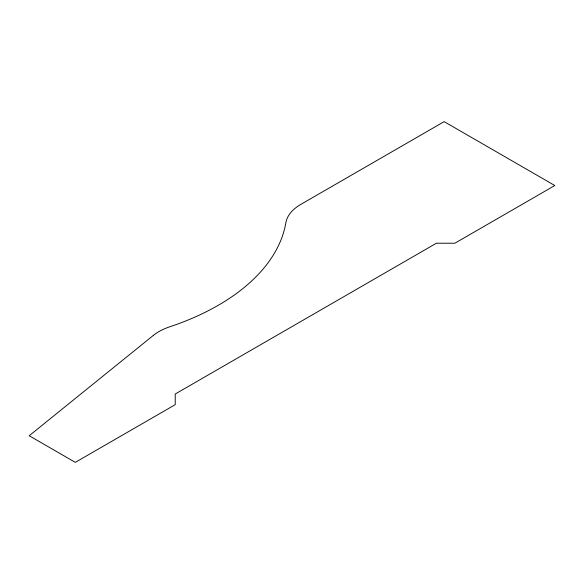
<?xml version="1.0" encoding="UTF-8"?>
<svg xmlns="http://www.w3.org/2000/svg" width="584" height="584" viewBox="0 0 584 584"><rect width="100%" height="100%" fill="white"/><g stroke="black" fill="none" stroke-linecap="round" stroke-linejoin="round"><path stroke-width="0.88" d="M153.358 335.391L29.2 435.737L75.307 462.36L175.229 404.668L175.229 394.017L436.43 243.214L454.878 243.214L554.8 185.522L444.147 121.64L300.891 204.349A52.166 30.113 0 0 0 285.861 222.708A234.732 135.517 0 0 1 169.703 326.821A52.166 30.113 0 0 0 153.358 335.391"/></g></svg>
